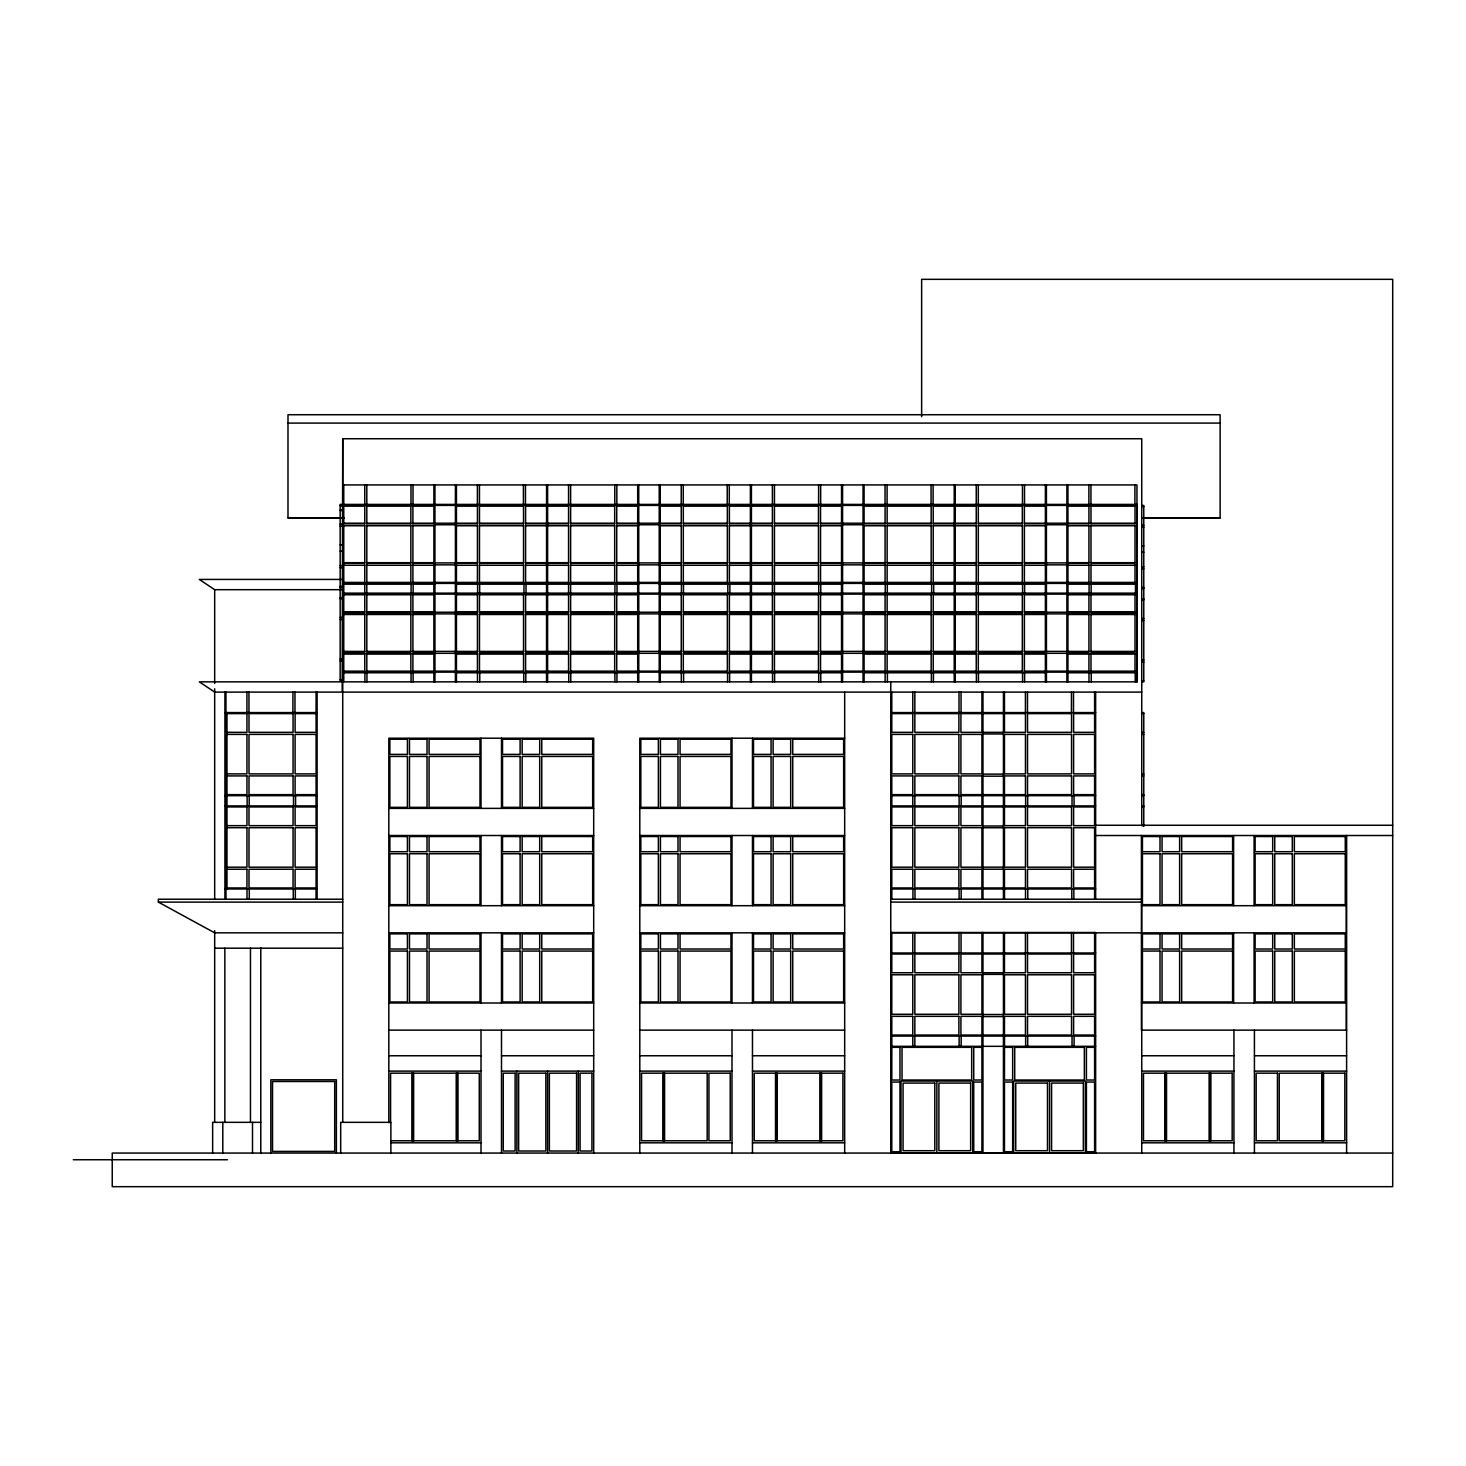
<?xml version="1.0" encoding="UTF-8"?>
<svg xmlns="http://www.w3.org/2000/svg" width="1466" height="1466" viewBox="0 0 1466 1466"><rect width="100%" height="100%" fill="white"/><g stroke="black" fill="none" stroke-linecap="round" stroke-linejoin="round"><path stroke-width="1.5" d="M1143.773 825.651L1141.739 825.651L1141.739 438.737L342.732 438.737L342.219 691.017M287.996 423.088L1220.115 423.088M342.732 484.934L1136.956 484.934L1136.92 681.855M342.219 504.377L340.167 504.377L340.167 680.774L342.219 680.774M342.732 504.414L1136.956 504.414L1137.066 672.766L1066.9 672.766M342.732 505.055L434.926 505.055M455.413 505.055L638.736 505.055M659.224 505.055L842.565 505.055M863.053 505.055L1046.412 505.055M1066.9 505.055L1137.066 505.055M340.167 505.404L342.219 505.404M434.926 505.385L455.413 505.385M546.58 505.385L525.579 505.385L525.579 523.82L546.58 523.82M547.569 505.385L568.57 505.385L568.57 523.82L547.569 523.82M638.736 505.385L659.224 505.385M750.39 505.385L729.39 505.385L729.39 523.82L750.39 523.82M751.398 505.385L772.399 505.385L772.399 523.82L751.398 523.82M842.565 505.385L863.053 505.385M954.219 505.385L933.219 505.385L933.219 523.82L954.219 523.82M955.246 505.385L976.246 505.385L976.246 523.82L955.246 523.82M1046.412 505.385L1066.9 505.385M1141.739 505.477L1143.773 505.477L1143.773 681.855L1141.739 681.855M340.167 505.642L342.219 505.862M343.759 506.027L364.759 506.027M366.812 506.027L410.846 506.027M412.899 506.027L433.899 506.027M456.439 506.027L477.44 506.027M479.474 506.027L523.527 506.027M525.579 506.027L546.58 506.027M547.569 506.027L568.57 506.027M570.622 506.027L614.675 506.027M616.728 506.027L637.71 506.027M660.25 506.027L681.25 506.027M683.303 506.027L727.356 506.027M729.39 506.027L750.39 506.027M751.398 506.027L772.399 506.027M774.451 506.027L818.486 506.027M820.539 506.027L841.539 506.027M864.079 506.027L885.079 506.027M887.132 506.027L931.167 506.027M933.219 506.027L954.219 506.027M955.246 506.027L976.246 506.027M978.298 506.027L1022.333 506.027M1024.386 506.027L1045.386 506.027M1067.926 506.027L1088.926 506.027M1090.979 506.027L1135.014 506.027M1141.739 506.485L1143.773 506.485M340.167 510.113L342.219 510.113M340.167 510.516L342.219 510.516M287.996 517.736L344.07 517.736M1141.739 517.736L1220.115 517.736M344.07 518.066L287.996 518.066L287.996 414.731L1220.115 414.731L1220.115 518.066L1141.739 518.066M343.759 523.197L364.759 523.197M366.812 523.197L410.846 523.197M412.899 523.197L433.899 523.197M434.926 523.197L455.413 523.197M456.439 523.197L477.44 523.197M479.474 523.197L523.527 523.197M525.579 523.197L546.58 523.197M547.569 523.197L568.57 523.197M570.622 523.197L614.675 523.197M616.728 523.197L637.71 523.197M638.736 523.197L659.224 523.197M660.25 523.197L681.25 523.197M683.303 523.197L727.356 523.197M729.39 523.197L750.39 523.197M751.398 523.197L772.399 523.197M774.451 523.197L818.486 523.197M820.539 523.197L841.539 523.197M842.565 523.197L863.053 523.197M864.079 523.197L885.079 523.197M887.132 523.197L931.167 523.197M933.219 523.197L954.219 523.197M955.246 523.197L976.246 523.197M978.298 523.197L1022.333 523.197M1024.386 523.197L1045.386 523.197M1046.412 523.197L1066.9 523.197M1067.926 523.197L1088.926 523.197M1090.979 523.197L1135.014 523.197M340.167 524.132L342.219 524.132M434.926 524.755L455.413 524.755M638.736 524.755L659.224 524.755M842.565 524.755L863.053 524.755M1046.412 524.755L1066.9 524.755M1141.739 525.213L1143.773 525.213M343.759 525.763L364.759 525.763M366.812 525.763L410.846 525.763M412.899 525.763L433.899 525.763M456.439 525.763L477.44 525.763M479.474 525.763L523.527 525.763M525.579 525.763L546.58 525.763M547.569 525.763L568.57 525.763M570.622 525.763L614.675 525.763M616.728 525.763L637.71 525.763M660.25 525.763L681.25 525.763M683.303 525.763L727.356 525.763M729.39 525.763L750.39 525.763M751.398 525.763L772.399 525.763M774.451 525.763L818.486 525.763M820.539 525.763L841.539 525.763M864.079 525.763L885.079 525.763M887.132 525.763L931.167 525.763M933.219 525.763L954.219 525.763M955.246 525.763L976.246 525.763M978.298 525.763L1022.333 525.763M1024.386 525.763L1045.386 525.763M1067.926 525.763L1088.926 525.763M1090.979 525.763L1135.014 525.763M340.167 526.166L342.219 526.166M1141.739 527.265L1143.773 527.265M340.167 544.857L342.219 544.857M1141.739 545.938L1143.773 545.938M340.167 551.143L342.219 551.143M1141.739 552.224L1143.773 552.224M343.759 562.687L364.759 562.687M366.812 562.687L410.846 562.687M412.899 562.687L433.899 562.687M456.439 562.687L477.44 562.687M479.474 562.687L523.527 562.687M525.579 562.687L546.58 562.687M547.569 562.687L568.57 562.687M570.622 562.687L614.675 562.687M616.728 562.687L637.71 562.687M660.25 562.687L681.25 562.687M683.303 562.687L727.356 562.687M729.39 562.687L750.39 562.687M751.398 562.687L772.399 562.687M774.451 562.687L818.486 562.687M820.539 562.687L841.539 562.687M864.079 562.687L885.079 562.687M887.132 562.687L931.167 562.687M933.219 562.687L954.219 562.687M955.246 562.687L976.246 562.687M978.298 562.687L1022.333 562.687M1024.386 562.687L1045.386 562.687M1067.926 562.687L1088.926 562.687M1090.979 562.687L1135.014 562.687M434.926 562.907L455.413 562.907M638.736 562.907L659.224 562.907M842.565 562.907L863.053 562.907M1046.412 562.907L1066.9 562.907M546.58 563.31L525.579 563.31L525.579 525.14M547.569 563.31L568.57 563.31L568.57 525.14M750.39 563.31L729.39 563.31L729.39 525.14M751.398 563.31L772.399 563.31L772.399 525.14M954.219 563.31L933.219 563.31L933.219 525.14M955.246 563.31L976.246 563.31L976.246 525.14M434.926 564.85L455.413 564.85M638.736 564.85L659.224 564.85M842.565 564.85L863.053 564.85M1046.412 564.85L1066.9 564.85M343.759 565.271L364.759 565.271M366.812 565.271L410.846 565.271M412.899 565.271L433.899 565.271M456.439 565.271L477.44 565.271M479.474 565.271L523.527 565.271M525.579 565.271L546.58 565.271M547.569 565.271L568.57 565.271M570.622 565.271L614.675 565.271M616.728 565.271L637.71 565.271M660.25 565.271L681.25 565.271M683.303 565.271L727.356 565.271M729.39 565.271L750.39 565.271M751.398 565.271L772.399 565.271M774.451 565.271L818.486 565.271M820.539 565.271L841.539 565.271M864.079 565.271L885.079 565.271M887.132 565.271L931.167 565.271M933.219 565.271L954.219 565.271M955.246 565.271L976.246 565.271M978.298 565.271L1022.333 565.271M1024.386 565.271L1045.386 565.271M1067.926 565.271L1088.926 565.271M1090.979 565.271L1135.014 565.271M340.167 565.656L342.219 565.656M1141.739 566.756L1143.773 566.756M340.167 567.709L342.219 567.709M1141.739 568.808L1143.773 568.808M342.732 579.437L199.321 579.437L214.677 589.68L342.732 589.68M343.759 582.423L364.759 582.423M366.812 582.423L410.846 582.423M412.899 582.423L433.899 582.423M434.926 582.423L455.413 582.423M456.439 582.423L477.44 582.423M479.474 582.423L523.527 582.423M525.579 582.423L546.58 582.423M547.569 582.423L568.57 582.423M570.622 582.423L614.675 582.423M616.728 582.423L637.71 582.423M638.736 582.423L659.224 582.423M660.25 582.423L681.25 582.423M683.303 582.423L727.356 582.423M729.39 582.423L750.39 582.423M751.398 582.423L772.399 582.423M774.451 582.423L818.486 582.423M820.539 582.423L841.539 582.423M842.565 582.423L863.053 582.423M864.079 582.423L885.079 582.423M887.132 582.423L931.167 582.423M933.219 582.423L954.219 582.423M955.246 582.423L976.246 582.423M978.298 582.423L1022.333 582.423M1024.386 582.423L1045.386 582.423M1046.412 582.423L1066.9 582.423M1067.926 582.423L1088.926 582.423M1090.979 582.423L1135.014 582.423M546.58 583.065L525.579 583.065L525.579 564.63M547.569 583.065L568.57 583.065L568.57 564.63M750.39 583.065L729.39 583.065L729.39 564.63M751.398 583.065L772.399 583.065L772.399 564.63M954.219 583.065L933.219 583.065L933.219 564.63M955.246 583.065L976.246 583.065L976.246 564.63M342.732 583.395L1137.066 583.395M342.732 584.036L434.926 584.036M455.413 584.036L638.736 584.036M659.224 584.036L842.565 584.036M863.053 584.036L1046.412 584.036M1066.9 584.036L1137.066 584.036M340.167 586.437L342.219 586.437M340.167 587.463L342.219 587.463M1141.739 587.518L1143.773 587.518M1141.739 588.544L1143.773 588.544M342.732 593.144L1137.066 593.144M342.732 593.767L434.926 593.767M455.413 593.767L638.736 593.767M659.224 593.767L842.565 593.767M863.053 593.767L1046.412 593.767M1066.9 593.767L1137.066 593.767M434.926 594.115L455.413 594.115M546.58 594.115L525.579 594.115L525.579 612.55L546.58 612.55M547.569 594.115L568.57 594.115L568.57 612.55L547.569 612.55M638.736 594.115L659.224 594.115M750.39 594.115L729.39 594.115L729.39 612.55L750.39 612.55M751.398 594.115L772.399 594.115L772.399 612.55L751.398 612.55M842.565 594.115L863.053 594.115M954.219 594.115L933.219 594.115L933.219 612.55L954.219 612.55M955.246 594.115L976.246 594.115L976.246 612.55L955.246 612.55M1046.412 594.115L1066.9 594.115M343.759 594.756L364.759 594.756M366.812 594.756L410.846 594.756M412.899 594.756L433.899 594.756M456.439 594.756L477.44 594.756M479.474 594.756L523.527 594.756M525.579 594.756L546.58 594.756M547.569 594.756L568.57 594.756M570.622 594.756L614.675 594.756M616.728 594.756L637.71 594.756M660.25 594.756L681.25 594.756M683.303 594.756L727.356 594.756M729.39 594.756L750.39 594.756M751.398 594.756L772.399 594.756M774.451 594.756L818.486 594.756M820.539 594.756L841.539 594.756M864.079 594.756L885.079 594.756M887.132 594.756L931.167 594.756M933.219 594.756L954.219 594.756M955.246 594.756L976.246 594.756M978.298 594.756L1022.333 594.756M1024.386 594.756L1045.386 594.756M1067.926 594.756L1088.926 594.756M1090.979 594.756L1135.014 594.756M340.167 597.707L342.219 597.707M340.167 598.714L342.219 598.714M1141.739 598.788L1143.773 598.788M1141.739 599.814L1143.773 599.814M343.759 611.908L364.759 611.908M366.812 611.908L410.846 611.908M412.899 611.908L433.899 611.908M456.439 611.908L477.44 611.908M479.474 611.908L523.527 611.908M525.579 611.908L546.58 611.908M547.569 611.908L568.57 611.908M570.622 611.908L614.675 611.908M616.728 611.908L637.71 611.908M660.25 611.908L681.25 611.908M683.303 611.908L727.356 611.908M729.39 611.908L750.39 611.908M751.398 611.908L772.399 611.908M774.451 611.908L818.486 611.908M820.539 611.908L841.539 611.908M864.079 611.908L885.079 611.908M887.132 611.908L931.167 611.908M933.219 611.908L954.219 611.908M955.246 611.908L976.246 611.908M978.298 611.908L1022.333 611.908M1024.386 611.908L1045.386 611.908M1067.926 611.908L1088.926 611.908M1090.979 611.908L1135.014 611.908M434.926 612.238L455.413 612.238M638.736 612.238L659.224 612.238M842.565 612.238L863.053 612.238M1046.412 612.238L1066.9 612.238M434.926 613.888L455.413 613.888M546.58 613.869L525.579 613.869L525.579 652.04L546.58 652.04M547.569 613.869L568.57 613.869L568.57 652.04L547.569 652.04M638.736 613.888L659.224 613.888M750.39 613.869L729.39 613.869L729.39 652.04L750.39 652.04M751.398 613.869L772.399 613.869L772.399 652.04L751.398 652.04M842.565 613.888L863.053 613.888M954.219 613.869L933.219 613.869L933.219 652.04L954.219 652.04M955.246 613.869L976.246 613.869L976.246 652.04L955.246 652.04M1046.412 613.888L1066.9 613.888M343.759 614.492L364.759 614.492M366.812 614.492L410.846 614.492M412.899 614.492L433.899 614.492M456.439 614.492L477.44 614.492M479.474 614.492L523.527 614.492M525.579 614.492L546.58 614.492M547.569 614.492L568.57 614.492M570.622 614.492L614.675 614.492M616.728 614.492L637.71 614.492M660.25 614.492L681.25 614.492M683.303 614.492L727.356 614.492M729.39 614.492L750.39 614.492M751.398 614.492L772.399 614.492M774.451 614.492L818.486 614.492M820.539 614.492L841.539 614.492M864.079 614.492L885.079 614.492M887.132 614.492L931.167 614.492M933.219 614.492L954.219 614.492M955.246 614.492L976.246 614.492M978.298 614.492L1022.333 614.492M1024.386 614.492L1045.386 614.492M1067.926 614.492L1088.926 614.492M1090.979 614.492L1135.014 614.492M340.167 617.443L342.219 617.443M1141.739 618.524L1143.773 618.524M340.167 619.495L342.219 619.495M1141.739 620.576L1143.773 620.576M343.759 651.399L364.759 651.399M366.812 651.399L410.846 651.399M412.899 651.399L433.899 651.399M434.926 651.38L455.413 651.38M456.439 651.399L477.44 651.399M479.474 651.399L523.527 651.399M525.579 651.399L546.58 651.399M547.569 651.399L568.57 651.399M570.622 651.399L614.675 651.399M616.728 651.399L637.71 651.399M638.736 651.38L659.224 651.38M660.25 651.399L681.25 651.399M683.303 651.399L727.356 651.399M729.39 651.399L750.39 651.399M751.398 651.399L772.399 651.399M774.451 651.399L818.486 651.399M820.539 651.399L841.539 651.399M842.565 651.38L863.053 651.38M864.079 651.399L885.079 651.399M887.132 651.399L931.167 651.399M933.219 651.399L954.219 651.399M955.246 651.399L976.246 651.399M978.298 651.399L1022.333 651.399M1024.386 651.399L1045.386 651.399M1046.412 651.38L1066.9 651.38M1067.926 651.399L1088.926 651.399M1090.979 651.399L1135.014 651.399M434.926 653.323L455.413 653.323M546.58 653.36L525.579 653.36L525.579 671.795L546.58 671.795M547.569 653.36L568.57 653.36L568.57 671.795L547.569 671.795M638.736 653.323L659.224 653.323M750.39 653.36L729.39 653.36L729.39 671.795L750.39 671.795M751.398 653.36L772.399 653.36L772.399 671.795L751.398 671.795M842.565 653.323L863.053 653.323M954.219 653.36L933.219 653.36L933.219 671.795L954.219 671.795M955.246 653.36L976.246 653.36L976.246 671.795L955.246 671.795M1046.412 653.323L1066.9 653.323M343.759 653.983L364.759 653.983M366.812 653.983L410.846 653.983M412.899 653.983L433.899 653.983M456.439 653.983L477.44 653.983M479.474 653.983L523.527 653.983M525.579 653.983L546.58 653.983M547.569 653.983L568.57 653.983M570.622 653.983L614.675 653.983M616.728 653.983L637.71 653.983M660.25 653.983L681.25 653.983M683.303 653.983L727.356 653.983M729.39 653.983L750.39 653.983M751.398 653.983L772.399 653.983M774.451 653.983L818.486 653.983M820.539 653.983L841.539 653.983M864.079 653.983L885.079 653.983M887.132 653.983L931.167 653.983M933.219 653.983L954.219 653.983M955.246 653.983L976.246 653.983M978.298 653.983L1022.333 653.983M1024.386 653.983L1045.386 653.983M1067.926 653.983L1088.926 653.983M1090.979 653.983L1135.014 653.983M340.167 658.985L342.219 658.985M1141.739 660.067L1143.773 660.067M340.167 661.038L342.219 661.038M1141.739 662.119L1143.773 662.119M343.759 671.153L364.759 671.153M366.812 671.153L410.846 671.153M412.899 671.153L433.899 671.153M434.926 671.153L455.413 671.153M456.439 671.153L477.44 671.153M479.474 671.153L523.527 671.153M525.579 671.153L546.58 671.153M547.569 671.153L568.57 671.153M570.622 671.153L614.675 671.153M616.728 671.153L637.71 671.153M638.736 671.153L659.224 671.153M660.25 671.153L681.25 671.153M683.303 671.153L727.356 671.153M729.39 671.153L750.39 671.153M751.398 671.153L772.399 671.153M774.451 671.153L818.486 671.153M820.539 671.153L841.539 671.153M842.565 671.153L863.053 671.153M864.079 671.153L885.079 671.153M887.132 671.153L931.167 671.153M933.219 671.153L954.219 671.153M955.246 671.153L976.246 671.153M978.298 671.153L1022.333 671.153M1024.386 671.153L1045.386 671.153M1046.412 671.153L1066.9 671.153M1067.926 671.153L1088.926 671.153M1090.979 671.153L1135.014 671.153M342.732 672.124L411.066 672.124L411.066 681.855M342.732 672.766L434.926 672.766M455.413 672.766L638.736 672.766M659.224 672.766L842.565 672.766M863.053 672.766L1046.412 672.766M340.167 679.748L342.219 679.748M1141.739 680.847L1143.773 680.847M1141.739 692.099L214.677 692.099L199.321 681.855L1137.286 681.855L1137.286 672.124M224.921 712.586L317.114 712.586M890.76 712.586L1095.633 712.586M1141.739 712.586L1143.773 712.586L1143.773 826.403M982.953 713.612L1003.44 713.612M1141.739 713.612L1143.773 713.612M982.953 732.34L1003.44 732.34M1141.739 732.34L1143.773 732.34M982.953 733.971L1003.44 733.971M1141.739 734.393L1143.773 734.393M844.673 738.204L639.799 738.204L639.799 1153.064M1141.739 773.883L1143.773 773.883M982.953 774.121L1003.44 774.121M982.953 776.174L1003.44 776.174M1141.739 775.917L1143.773 775.917M982.953 794.645L1003.44 794.645M1141.739 794.645L1143.773 794.645M224.921 795.672L317.114 795.672M890.76 795.672L1095.633 795.672M1141.739 795.672L1143.773 795.672M224.921 805.915L317.114 805.915M890.76 805.915L1095.633 805.915M1141.739 805.915L1143.773 805.915M982.953 806.941L1003.44 806.941M1141.739 806.941L1143.773 806.941M388.82 808.371L593.693 808.371M639.799 808.371L844.673 808.371M1095.633 825.266L1392.7 825.266M982.953 825.999L1003.44 825.999M982.953 827.74L1003.44 827.74M388.82 835.51L593.693 835.51M639.799 835.51L844.673 835.51M1095.633 835.51L1392.7 835.51M982.953 867.157L1003.44 867.157M982.953 869.21L1003.44 869.21M982.953 887.956L1003.44 887.956M224.921 888.982L317.114 888.982M890.76 888.982L1095.633 888.982M342.732 899.226L158.346 899.226L158.346 902.103L214.677 932.834L342.732 932.834M890.76 899.226L1141.739 899.226M158.346 902.103L342.732 902.103M890.76 902.103L1141.739 902.103M388.82 905.695L593.693 905.695M639.799 905.695L844.673 905.695M1141.428 905.695L1346.283 905.695M890.76 932.504L1095.633 932.504L1095.633 1153.064M388.82 932.834L593.693 932.834M639.799 932.834L844.673 932.834M890.76 932.834L1346.283 932.834M214.677 948.19L342.732 948.19M890.76 952.992L1095.633 952.992M982.953 954.018L1003.44 954.018M982.953 972.746L1003.44 972.746M982.953 974.377L1003.44 974.377M388.82 1003.001L593.693 1003.001M639.799 1003.001L844.673 1003.001M1141.428 1003.001L1346.283 1003.001M982.953 1014.509L1003.44 1014.509M982.953 1016.561L1003.44 1016.561M388.82 1030.14L593.693 1030.14M639.799 1030.14L844.673 1030.14M1346.613 1030.14L1141.428 1030.14L1141.428 835.51M982.953 1035.051L1003.44 1035.051M890.76 1036.077L1095.633 1036.077M890.76 1046.321L1095.633 1046.321M388.82 1055.758L481.013 1055.758M501.5 1055.758L593.693 1055.758M639.799 1055.758L731.992 1055.758M752.479 1055.758L844.673 1055.758M1141.739 1055.758L1233.932 1055.758M1254.42 1055.758L1346.613 1055.758M388.82 1071.115L481.013 1071.115M501.5 1071.115L593.693 1071.115M639.799 1071.115L731.992 1071.115M752.479 1071.115L844.673 1071.115M1141.739 1071.115L1233.932 1071.115M1254.42 1071.115L1346.613 1071.115M260.783 1122.333L212.643 1122.333L212.643 1153.064M390.579 1140.786L479.272 1140.786L479.272 1073.167L390.579 1073.167L390.579 1122.754M391.074 1142.82L481.013 1142.82M639.799 1142.82L731.992 1142.82M752.479 1142.82L844.673 1142.82M1141.739 1142.82L1233.932 1142.82M1254.42 1142.82L1346.613 1142.82M890.76 1152.752L1095.633 1152.752M1392.7 1153.064L112.241 1153.064L112.241 1186.672L1392.7 1186.672L1392.7 279.328L921.638 279.328L921.638 416.656M73.3 1159.734L227.45 1159.734M1136.956 504.414L1137.066 505.385M1346.613 835.51L1346.613 1153.064M1346.283 835.51L1346.283 1030.14M1323.56 1073.167L1323.56 1140.786M1322.68 1073.167L1322.68 1140.786M1321.801 1073.167L1321.801 1140.786M1254.42 1030.14L1254.42 1153.064M1254.09 835.51L1254.09 905.695M1254.09 932.834L1254.09 1003.001M1233.932 1030.14L1233.932 1153.064M1233.602 835.51L1233.602 905.695M1233.602 932.834L1233.602 1003.001M1210.879 1073.167L1210.879 1140.786M1210 1073.167L1210 1140.786M1209.12 1073.167L1209.12 1140.786M1166.533 1073.167L1166.533 1140.786M1165.653 1073.167L1165.653 1140.786M1164.774 1073.167L1164.774 1140.786M1141.739 835.51L1141.739 1153.064M1135.472 583.395L1135.472 593.144M1135.234 681.855L1135.234 672.124L1024.606 672.124L1024.606 681.855M1134.904 484.934L1134.904 504.414M1135.014 525.14L1135.014 563.31L1090.979 563.31L1090.979 525.14M1135.014 564.63L1135.014 583.065L1090.979 583.065L1090.979 564.63M1095.633 692.099L1095.633 899.226M1094.607 692.099L1094.607 712.586M1094.589 795.672L1094.589 805.915M1094.589 888.982L1094.589 899.226M1094.607 932.504L1094.607 952.992M1094.589 1036.077L1094.589 1046.321M1091.144 583.395L1091.144 593.144M1091.235 672.124L1091.235 681.855M1090.942 484.934L1090.942 504.414M1089.091 583.395L1089.091 593.144M1088.89 484.934L1088.89 504.414M1088.926 525.14L1088.926 563.31L1067.926 563.31L1067.926 525.14M1088.926 564.63L1088.926 583.065L1067.926 583.065L1067.926 564.63M1088.981 672.124L1088.981 681.855M1085.39 1152.752L1085.39 1081.047L1013.684 1081.047L1013.684 1152.752M1074.065 795.672L1074.065 805.915M1074.065 1036.077L1074.065 1046.321M1073.845 888.982L1073.845 899.226M1073.497 692.099L1073.497 712.586M1073.497 932.504L1073.497 952.992M1072.031 795.672L1072.031 805.915M1072.031 1036.077L1072.031 1046.321M1071.793 888.982L1071.793 899.226M1071.444 692.099L1071.444 712.586M1071.444 932.504L1071.444 952.992M1067.944 583.395L1067.944 593.144M1067.944 672.124L1067.944 681.855M1067.926 484.934L1067.926 504.414M1066.9 484.934L1066.9 681.855M1049.546 1081.047L1049.546 1152.752M1046.412 484.934L1046.431 681.855M1045.386 484.934L1045.386 504.414M1045.386 525.14L1045.386 563.31L1024.386 563.31L1024.386 525.14M1045.386 564.63L1045.386 583.065L1024.386 583.065L1024.386 564.63M1045.368 583.395L1045.368 593.144M1045.368 672.124L1045.368 681.855M1027.684 795.672L1027.684 805.915M1027.776 888.982L1027.776 899.226M1027.684 1036.077L1027.684 1046.321M1027.483 692.099L1027.483 712.586M1027.483 932.504L1027.483 952.992M1025.65 795.672L1025.65 805.915M1025.522 888.982L1025.522 899.226M1025.65 1036.077L1025.65 1046.321M1025.43 692.099L1025.43 712.586M1025.43 932.504L1025.43 952.992M1024.624 583.395L1024.624 593.144M1024.514 484.934L1024.514 504.414M1022.462 484.934L1022.462 504.414M1022.572 583.395L1022.572 593.144M1022.553 681.855L1022.553 672.124L933.439 672.124L933.439 681.855M1022.333 525.14L1022.333 563.31L978.298 563.31L978.298 525.14M1022.333 564.63L1022.333 583.065L978.298 583.065L978.298 564.63M1004.467 692.099L1004.467 712.586M1004.503 795.672L1004.503 805.915M1004.503 888.982L1004.503 899.226M1004.467 932.504L1004.467 952.992M1004.503 1036.077L1004.503 1046.321M1003.44 692.099L1003.44 899.226M1003.44 932.504L1003.44 1152.752M982.953 692.099L982.971 899.226M982.953 932.504L982.953 1152.752M981.927 692.099L981.927 712.586M981.908 795.672L981.908 805.915M981.927 888.982L981.927 899.226M981.927 932.504L981.927 952.992M981.908 1036.077L981.908 1046.321M978.445 672.124L978.445 681.855M978.298 484.934L978.298 504.414M978.298 583.395L978.298 593.144M976.393 672.124L976.393 681.855M976.246 484.934L976.246 504.414M976.246 583.395L976.246 593.144M972.709 1152.752L972.709 1081.047L901.004 1081.047L901.004 1152.752M961.055 692.099L961.055 712.586M961.165 795.672L961.165 805.915M961.165 888.982L961.165 899.226M961.055 932.504L961.055 952.992M961.165 1036.077L961.165 1046.321M959.002 692.099L959.002 712.586M959.13 795.672L959.13 805.915M959.112 888.982L959.112 899.226M959.002 932.504L959.002 952.992M959.13 1036.077L959.13 1046.321M955.246 484.934L955.264 681.855M954.219 484.934L954.219 681.855M936.866 1081.047L936.866 1152.752M933.677 583.395L933.677 593.144M933.109 484.934L933.109 504.414M931.625 583.395L931.625 593.144M931.167 525.14L931.167 563.31L887.132 563.31L887.132 525.14M931.167 564.63L931.167 583.065L887.132 583.065L887.132 564.63M931.386 681.855L931.386 672.124L820.758 672.124L820.758 681.855M931.057 484.934L931.057 504.414M914.986 888.982L914.986 899.226M914.839 692.099L914.839 712.586M914.839 795.672L914.839 805.915M914.839 932.504L914.839 952.992M914.839 1036.077L914.839 1046.321M912.787 692.099L912.787 712.586M912.787 795.672L912.787 805.915M912.933 888.982L912.933 899.226M912.787 932.504L912.787 952.992M912.787 1036.077L912.787 1046.321M891.786 692.099L891.786 712.586M891.823 795.672L891.823 805.915M891.823 888.982L891.823 899.226M891.786 932.504L891.786 952.992M891.823 1036.077L891.823 1046.321M890.76 681.855L890.76 1153.064M887.297 583.395L887.297 593.144M887.388 672.124L887.388 681.855M887.095 484.934L887.095 504.414M885.043 484.934L885.043 504.414M885.079 525.14L885.079 563.31L864.079 563.31L864.079 525.14M885.079 564.63L885.079 583.065L864.079 583.065L864.079 564.63M885.244 583.395L885.244 593.144M885.134 672.124L885.134 681.855M864.079 484.934L864.079 504.414M864.097 583.395L864.097 593.144M864.097 672.124L864.097 681.855M863.053 484.934L863.053 681.855M844.673 692.099L844.673 1153.064M842.565 484.934L842.584 681.855M841.539 484.934L841.539 504.414M841.539 525.14L841.539 563.31L820.539 563.31L820.539 525.14M841.539 564.63L841.539 583.065L820.539 583.065L820.539 564.63M841.502 583.395L841.502 593.144M841.521 672.124L841.521 681.855M821.62 1073.167L821.62 1140.786M820.667 484.934L820.667 504.414M820.777 583.395L820.777 593.144M820.74 1073.167L820.74 1140.786M819.861 1073.167L819.861 1140.786M818.724 583.395L818.724 593.144M818.706 681.855L818.706 672.124L729.628 672.124L729.628 681.855M818.614 484.934L818.614 504.414M818.486 525.14L818.486 563.31L774.451 563.31L774.451 525.14M818.486 564.63L818.486 583.065L774.451 583.065L774.451 564.63M777.273 1073.167L777.273 1140.786M776.394 1073.167L776.394 1140.786M775.514 1073.167L775.514 1140.786M774.451 484.934L774.451 504.414M774.451 583.395L774.451 593.144M774.598 672.124L774.598 681.855M772.399 484.934L772.399 504.414M772.399 583.395L772.399 593.144M772.545 672.124L772.545 681.855M752.479 738.204L752.479 808.371M752.479 835.51L752.479 905.695M752.479 932.834L752.479 1003.001M752.479 1030.14L752.479 1153.064M751.417 484.934L751.417 681.855M750.39 484.934L750.372 681.855M731.992 738.204L731.992 808.371M731.992 835.51L731.992 905.695M731.992 932.834L731.992 1003.001M731.992 1030.14L731.992 1153.064M729.866 583.395L729.866 593.144M729.28 484.934L729.28 504.414M727.814 583.395L727.814 593.144M727.576 681.855L727.576 672.124L616.948 672.124L616.948 681.855M727.228 484.934L727.228 504.414M727.356 525.14L727.356 563.31L683.303 563.31L683.303 525.14M727.356 564.63L727.356 583.065L683.303 583.065L683.303 564.63M683.486 583.395L683.486 593.144M683.577 672.124L683.577 681.855M683.266 484.934L683.266 504.414M681.433 583.395L681.433 593.144M681.305 672.124L681.305 681.855M681.232 484.934L681.232 504.414M681.25 525.14L681.25 563.31L660.25 563.31L660.25 525.14M681.25 564.63L681.25 583.065L660.25 583.065L660.25 564.63M664.593 1073.167L664.593 1140.786M663.713 1073.167L663.713 1140.786M662.852 1073.167L662.852 1140.786M660.25 484.934L660.25 504.414M660.286 583.395L660.286 593.144M660.286 672.124L660.286 681.855M659.224 484.934L659.224 681.855M638.736 484.934L638.755 681.855M637.71 484.934L637.71 504.414M637.71 525.14L637.71 563.31L616.728 563.31L616.728 525.14M637.71 564.63L637.71 583.065L616.728 583.065L616.728 564.63M637.692 583.395L637.692 593.144M637.71 672.124L637.71 681.855M616.838 484.934L616.838 504.414M616.966 583.395L616.966 593.144M614.785 484.934L614.785 504.414M614.914 583.395L614.914 593.144M614.895 681.855L614.895 672.124L525.799 672.124L525.799 681.855M614.675 525.14L614.675 563.31L570.622 563.31L570.622 525.14M614.675 564.63L614.675 583.065L570.622 583.065L570.622 564.63M593.693 1153.064L593.693 738.204L388.82 738.204L388.82 1122.663M578.337 1071.115L578.337 1153.064M570.769 672.124L570.769 681.855M570.622 484.934L570.622 504.414M570.622 583.395L570.622 593.144M568.735 672.124L568.735 681.855M568.57 484.934L568.57 504.414M568.57 583.395L568.57 593.144M547.606 484.934L547.606 681.855M547.606 1071.115L547.606 1153.064M546.58 484.934L546.543 681.855M526.037 583.395L526.037 593.144M525.469 484.934L525.469 504.414M523.985 583.395L523.985 593.144M523.747 681.855L523.747 672.124L413.119 672.124L413.119 681.855M523.417 484.934L523.417 504.414M523.527 525.14L523.527 563.31L479.474 563.31L479.474 525.14M523.527 564.63L523.527 583.065L479.474 583.065L479.474 564.63M516.875 1071.115L516.875 1153.064M501.5 738.204L501.5 808.371M501.5 835.51L501.5 905.695M501.5 932.834L501.5 1003.001M501.5 1030.14L501.5 1153.064M481.013 738.204L481.013 808.371M481.013 835.51L481.013 905.695M481.013 932.834L481.013 1003.001M481.013 1030.14L481.013 1153.064M479.749 672.124L479.749 681.855M479.455 484.934L479.455 504.414M479.657 583.395L479.657 593.144M477.604 583.395L477.604 593.144M477.403 484.934L477.403 504.414M477.44 525.14L477.44 563.31L456.439 563.31L456.439 525.14M477.44 564.63L477.44 583.065L456.439 583.065L456.439 564.63M477.495 672.124L477.495 681.855M457.978 1073.167L457.978 1140.786M457.099 1073.167L457.099 1140.786M456.439 484.934L456.439 504.414M456.457 583.395L456.457 593.144M456.457 672.124L456.457 681.855M456.219 1073.167L456.219 1140.786M455.413 484.934L455.413 681.855M434.926 484.934L434.944 681.855M433.899 484.934L433.899 504.414M433.899 525.14L433.899 563.31L412.899 563.31L412.899 525.14M433.899 564.63L433.899 583.065L412.899 583.065L412.899 564.63M433.881 672.124L433.881 681.855M433.863 583.395L433.863 593.144M413.632 1073.167L413.632 1140.786M413.137 583.395L413.137 593.144M413.009 484.934L413.009 504.414M412.752 1073.167L412.752 1140.786M411.873 1073.167L411.873 1140.786M411.085 583.395L411.085 593.144M410.975 484.934L410.975 504.414M410.846 525.14L410.846 563.31L366.812 563.31L366.812 525.14M410.846 564.63L410.846 583.065L366.812 583.065L366.812 564.63M390.872 1153.064L390.872 1122.333L340.68 1122.333L340.68 1153.064M366.812 484.934L366.812 504.414M366.812 583.395L366.812 593.144M366.958 672.124L366.958 681.855M364.906 672.124L364.906 681.855M364.759 484.934L364.759 504.414M364.759 525.14L364.759 563.31L343.759 563.31L343.759 525.14M364.759 564.63L364.759 583.065L343.759 583.065L343.759 564.63M364.759 583.395L364.759 593.144M343.759 484.934L343.759 504.414M343.777 584.036L343.777 593.767M343.777 672.124L343.777 681.855M342.732 438.737L342.732 1122.333M336.374 1153.064L336.374 1079.801L270.844 1079.801L270.844 1153.064M317.114 692.099L317.114 899.226M316.088 692.099L316.088 712.586M316.07 795.672L316.07 805.915M316.07 888.982L316.07 899.226M295.564 795.672L295.564 805.915M295.326 888.982L295.326 899.226M294.978 692.099L294.978 712.586M293.512 795.672L293.512 805.915M293.273 888.982L293.273 899.226M292.925 692.099L292.925 712.586M260.783 947.696L260.783 1153.064M252.5 1122.333L252.5 1153.064M250.466 948.19L250.466 1122.333M249.183 795.672L249.183 805.915M249.275 888.982L249.275 899.226M248.963 692.099L248.963 712.586M247.131 795.672L247.131 805.915M247.003 888.982L247.003 899.226M246.929 692.099L246.929 712.586M226.973 712.586L226.973 888.982M225.947 692.099L225.947 712.586M225.984 795.672L225.984 805.915M225.984 888.982L225.984 899.226M224.921 692.099L224.921 899.226M224.848 948.19L224.848 1122.333M222.795 1122.333L222.795 1153.064M214.677 589.68L214.677 683.394M214.677 688.8L214.677 899.226M214.677 930.672L214.677 1122.333M364.759 505.385L343.759 505.385L343.759 523.82L364.759 523.82L364.759 505.385M410.846 505.385L366.812 505.385L366.812 523.82L410.846 523.82L410.846 505.385M433.899 505.385L412.899 505.385L412.899 523.82L433.899 523.82L433.899 505.385M477.44 505.385L456.439 505.385L456.439 523.82L477.44 523.82L477.44 505.385M523.527 505.385L479.474 505.385L479.474 523.82L523.527 523.82L523.527 505.385M614.675 505.385L570.622 505.385L570.622 523.82L614.675 523.82L614.675 505.385M637.71 505.385L616.728 505.385L616.728 523.82L637.71 523.82L637.71 505.385M681.25 505.385L660.25 505.385L660.25 523.82L681.25 523.82L681.25 505.385M727.356 505.385L683.303 505.385L683.303 523.82L727.356 523.82L727.356 505.385M818.486 505.385L774.451 505.385L774.451 523.82L818.486 523.82L818.486 505.385M841.539 505.385L820.539 505.385L820.539 523.82L841.539 523.82L841.539 505.385M885.079 505.385L864.079 505.385L864.079 523.82L885.079 523.82L885.079 505.385M931.167 505.385L887.132 505.385L887.132 523.82L931.167 523.82L931.167 505.385M1022.333 505.385L978.298 505.385L978.298 523.82L1022.333 523.82L1022.333 505.385M1045.386 505.385L1024.386 505.385L1024.386 523.82L1045.386 523.82L1045.386 505.385M1088.926 505.385L1067.926 505.385L1067.926 523.82L1088.926 523.82L1088.926 505.385M1135.014 505.385L1090.979 505.385L1090.979 523.82L1135.014 523.82L1135.014 505.385M364.759 594.115L343.759 594.115L343.759 612.55L364.759 612.55L364.759 594.115M410.846 594.115L366.812 594.115L366.812 612.55L410.846 612.55L410.846 594.115M433.899 594.115L412.899 594.115L412.899 612.55L433.899 612.55L433.899 594.115M477.44 594.115L456.439 594.115L456.439 612.55L477.44 612.55L477.44 594.115M523.527 594.115L479.474 594.115L479.474 612.55L523.527 612.55L523.527 594.115M614.675 594.115L570.622 594.115L570.622 612.55L614.675 612.55L614.675 594.115M637.71 594.115L616.728 594.115L616.728 612.55L637.71 612.55L637.71 594.115M681.25 594.115L660.25 594.115L660.25 612.55L681.25 612.55L681.25 594.115M727.356 594.115L683.303 594.115L683.303 612.55L727.356 612.55L727.356 594.115M818.486 594.115L774.451 594.115L774.451 612.55L818.486 612.55L818.486 594.115M841.539 594.115L820.539 594.115L820.539 612.55L841.539 612.55L841.539 594.115M885.079 594.115L864.079 594.115L864.079 612.55L885.079 612.55L885.079 594.115M931.167 594.115L887.132 594.115L887.132 612.55L931.167 612.55L931.167 594.115M1022.333 594.115L978.298 594.115L978.298 612.55L1022.333 612.55L1022.333 594.115M1045.386 594.115L1024.386 594.115L1024.386 612.55L1045.386 612.55L1045.386 594.115M1088.926 594.115L1067.926 594.115L1067.926 612.55L1088.926 612.55L1088.926 594.115M1135.014 594.115L1090.979 594.115L1090.979 612.55L1135.014 612.55L1135.014 594.115M364.759 613.869L343.759 613.869L343.759 652.04L364.759 652.04L364.759 613.869M410.846 613.869L366.812 613.869L366.812 652.04L410.846 652.04L410.846 613.869M433.899 613.869L412.899 613.869L412.899 652.04L433.899 652.04L433.899 613.869M477.44 613.869L456.439 613.869L456.439 652.04L477.44 652.04L477.44 613.869M523.527 613.869L479.474 613.869L479.474 652.04L523.527 652.04L523.527 613.869M614.675 613.869L570.622 613.869L570.622 652.04L614.675 652.04L614.675 613.869M637.71 613.869L616.728 613.869L616.728 652.04L637.71 652.04L637.71 613.869M681.25 613.869L660.25 613.869L660.25 652.04L681.25 652.04L681.25 613.869M727.356 613.869L683.303 613.869L683.303 652.04L727.356 652.04L727.356 613.869M818.486 613.869L774.451 613.869L774.451 652.04L818.486 652.04L818.486 613.869M841.539 613.869L820.539 613.869L820.539 652.04L841.539 652.04L841.539 613.869M885.079 613.869L864.079 613.869L864.079 652.04L885.079 652.04L885.079 613.869M931.167 613.869L887.132 613.869L887.132 652.04L931.167 652.04L931.167 613.869M1022.333 613.869L978.298 613.869L978.298 652.04L1022.333 652.04L1022.333 613.869M1045.386 613.869L1024.386 613.869L1024.386 652.04L1045.386 652.04L1045.386 613.869M1088.926 613.869L1067.926 613.869L1067.926 652.04L1088.926 652.04L1088.926 613.869M1135.014 613.869L1090.979 613.869L1090.979 652.04L1135.014 652.04L1135.014 613.869M364.759 653.36L343.759 653.36L343.759 671.795L364.759 671.795L364.759 653.36M410.846 653.36L366.812 653.36L366.812 671.795L410.846 671.795L410.846 653.36M433.899 653.36L412.899 653.36L412.899 671.795L433.899 671.795L433.899 653.36M477.44 653.36L456.439 653.36L456.439 671.795L477.44 671.795L477.44 653.36M523.527 653.36L479.474 653.36L479.474 671.795L523.527 671.795L523.527 653.36M614.675 653.36L570.622 653.36L570.622 671.795L614.675 671.795L614.675 653.36M637.71 653.36L616.728 653.36L616.728 671.795L637.71 671.795L637.71 653.36M681.25 653.36L660.25 653.36L660.25 671.795L681.25 671.795L681.25 653.36M727.356 653.36L683.303 653.36L683.303 671.795L727.356 671.795L727.356 653.36M818.486 653.36L774.451 653.36L774.451 671.795L818.486 671.795L818.486 653.36M841.539 653.36L820.539 653.36L820.539 671.795L841.539 671.795L841.539 653.36M885.079 653.36L864.079 653.36L864.079 671.795L885.079 671.795L885.079 653.36M931.167 653.36L887.132 653.36L887.132 671.795L931.167 671.795L931.167 653.36M1022.333 653.36L978.298 653.36L978.298 671.795L1022.333 671.795L1022.333 653.36M1045.386 653.36L1024.386 653.36L1024.386 671.795L1045.386 671.795L1045.386 653.36M1088.926 653.36L1067.926 653.36L1067.926 671.795L1088.926 671.795L1088.926 653.36M1135.014 653.36L1090.979 653.36L1090.979 671.795L1135.014 671.795L1135.014 653.36M246.948 713.612L225.947 713.612L225.947 732.34L246.948 732.34L246.948 713.612M293.053 713.612L249 713.612L249 732.34L293.053 732.34L293.053 713.612M316.088 713.612L295.106 713.612L295.106 732.34L316.088 732.34L316.088 713.612M912.787 713.612L891.786 713.612L891.786 732.34L912.787 732.34L912.787 713.612M958.892 713.612L914.839 713.612L914.839 732.34L958.892 732.34L958.892 713.612M981.927 713.612L960.926 713.612L960.926 732.34L981.927 732.34L981.927 713.612M1025.467 713.612L1004.467 713.612L1004.467 732.34L1025.467 732.34L1025.467 713.612M1071.554 713.612L1027.519 713.612L1027.519 732.34L1071.554 732.34L1071.554 713.612M1094.607 713.612L1073.607 713.612L1073.607 732.34L1094.607 732.34L1094.607 713.612M246.948 734.393L225.947 734.393L225.947 773.883L246.948 773.883L246.948 734.393M293.053 734.393L249 734.393L249 773.883L293.053 773.883L293.053 734.393M316.088 734.393L295.106 734.393L295.106 773.883L316.088 773.883L316.088 734.393M912.787 734.393L891.786 734.393L891.786 773.883L912.787 773.883L912.787 734.393M958.892 734.393L914.839 734.393L914.839 773.883L958.892 773.883L958.892 734.393M981.927 734.393L960.926 734.393L960.926 773.883L981.927 773.883L981.927 734.393M1025.467 734.393L1004.467 734.393L1004.467 773.883L1025.467 773.883L1025.467 734.393M1071.554 734.393L1027.519 734.393L1027.519 773.883L1071.554 773.883L1071.554 734.393M1094.607 734.393L1073.607 734.393L1073.607 773.883L1094.607 773.883L1094.607 734.393M407.42 739.231L389.846 739.231L389.846 754.385L407.42 754.385L407.42 739.231M427.027 739.231L409.472 739.231L409.472 754.385L427.027 754.385L427.027 739.231M479.987 739.231L429.08 739.231L429.08 754.385L479.987 754.385L479.987 739.231M520.1 739.231L502.526 739.231L502.526 754.385L520.1 754.385L520.1 739.231M539.708 739.231L522.153 739.231L522.153 754.385L539.708 754.385L539.708 739.231M592.667 739.231L541.76 739.231L541.76 754.385L592.667 754.385L592.667 739.231M658.381 739.231L640.825 739.231L640.825 754.385L658.381 754.385L658.381 739.231M678.007 739.231L660.433 739.231L660.433 754.385L678.007 754.385L678.007 739.231M730.966 739.231L680.059 739.231L680.059 754.385L730.966 754.385L730.966 739.231M771.061 739.231L753.506 739.231L753.506 754.385L771.061 754.385L771.061 739.231M790.687 739.231L773.113 739.231L773.113 754.385L790.687 754.385L790.687 739.231M843.646 739.231L792.74 739.231L792.74 754.385L843.646 754.385L843.646 739.231M407.42 756.438L389.846 756.438L389.846 807.345L407.42 807.345L407.42 756.438M427.027 756.438L409.472 756.438L409.472 807.345L427.027 807.345L427.027 756.438M479.987 756.438L429.08 756.438L429.08 807.345L479.987 807.345L479.987 756.438M520.1 756.438L502.526 756.438L502.526 807.345L520.1 807.345L520.1 756.438M539.708 756.438L522.153 756.438L522.153 807.345L539.708 807.345L539.708 756.438M592.667 756.438L541.76 756.438L541.76 807.345L592.667 807.345L592.667 756.438M658.381 756.438L640.825 756.438L640.825 807.345L658.381 807.345L658.381 756.438M678.007 756.438L660.433 756.438L660.433 807.345L678.007 807.345L678.007 756.438M730.966 756.438L680.059 756.438L680.059 807.345L730.966 807.345L730.966 756.438M771.061 756.438L753.506 756.438L753.506 807.345L771.061 807.345L771.061 756.438M790.687 756.438L773.113 756.438L773.113 807.345L790.687 807.345L790.687 756.438M843.646 756.438L792.74 756.438L792.74 807.345L843.646 807.345L843.646 756.438M246.948 775.917L225.947 775.917L225.947 794.645L246.948 794.645L246.948 775.917M293.053 775.917L249 775.917L249 794.645L293.053 794.645L293.053 775.917M316.088 775.917L295.106 775.917L295.106 794.645L316.088 794.645L316.088 775.917M912.787 775.917L891.786 775.917L891.786 794.645L912.787 794.645L912.787 775.917M958.892 775.917L914.839 775.917L914.839 794.645L958.892 794.645L958.892 775.917M981.927 775.917L960.926 775.917L960.926 794.645L981.927 794.645L981.927 775.917M1025.467 775.917L1004.467 775.917L1004.467 794.645L1025.467 794.645L1025.467 775.917M1071.554 775.917L1027.519 775.917L1027.519 794.645L1071.554 794.645L1071.554 775.917M1094.607 775.917L1073.607 775.917L1073.607 794.645L1094.607 794.645L1094.607 775.917M246.948 806.941L225.947 806.941L225.947 825.651L246.948 825.651L246.948 806.941M293.053 806.941L249 806.941L249 825.651L293.053 825.651L293.053 806.941M316.088 806.941L295.106 806.941L295.106 825.651L316.088 825.651L316.088 806.941M912.787 806.941L891.786 806.941L891.786 825.651L912.787 825.651L912.787 806.941M958.892 806.941L914.839 806.941L914.839 825.651L958.892 825.651L958.892 806.941M981.927 806.941L960.926 806.941L960.926 825.651L981.927 825.651L981.927 806.941M1025.467 806.941L1004.467 806.941L1004.467 825.651L1025.467 825.651L1025.467 806.941M1071.554 806.941L1027.519 806.941L1027.519 825.651L1071.554 825.651L1071.554 806.941M1094.607 806.941L1073.607 806.941L1073.607 825.651L1094.607 825.651L1094.607 806.941M246.948 827.704L225.947 827.704L225.947 867.194L246.948 867.194L246.948 827.704M293.053 827.704L249 827.704L249 867.194L293.053 867.194L293.053 827.704M316.088 827.704L295.106 827.704L295.106 867.194L316.088 867.194L316.088 827.704M912.787 827.704L891.786 827.704L891.786 867.194L912.787 867.194L912.787 827.704M958.892 827.704L914.839 827.704L914.839 867.194L958.892 867.194L958.892 827.704M981.927 827.704L960.926 827.704L960.926 867.194L981.927 867.194L981.927 827.704M1025.467 827.704L1004.467 827.704L1004.467 867.194L1025.467 867.194L1025.467 827.704M1071.554 827.704L1027.519 827.704L1027.519 867.194L1071.554 867.194L1071.554 827.704M1094.607 827.704L1073.607 827.704L1073.607 867.194L1094.607 867.194L1094.607 827.704M407.42 836.536L389.846 836.536L389.846 851.709L407.42 851.709L407.42 836.536M427.027 836.536L409.472 836.536L409.472 851.709L427.027 851.709L427.027 836.536M479.987 836.536L429.08 836.536L429.08 851.709L479.987 851.709L479.987 836.536M520.1 836.536L502.526 836.536L502.526 851.709L520.1 851.709L520.1 836.536M539.708 836.536L522.153 836.536L522.153 851.709L539.708 851.709L539.708 836.536M592.667 836.536L541.76 836.536L541.76 851.709L592.667 851.709L592.667 836.536M658.381 836.536L640.825 836.536L640.825 851.709L658.381 851.709L658.381 836.536M678.007 836.536L660.433 836.536L660.433 851.709L678.007 851.709L678.007 836.536M730.966 836.536L680.059 836.536L680.059 851.709L730.966 851.709L730.966 836.536M771.061 836.536L753.506 836.536L753.506 851.709L771.061 851.709L771.061 836.536M790.687 836.536L773.113 836.536L773.113 851.709L790.687 851.709L790.687 836.536M843.646 836.536L792.74 836.536L792.74 851.709L843.646 851.709L843.646 836.536M1160.009 836.536L1142.435 836.536L1142.435 851.709L1160.009 851.709L1160.009 836.536M1179.635 836.536L1162.062 836.536L1162.062 851.709L1179.635 851.709L1179.635 836.536M1232.594 836.536L1181.669 836.536L1181.669 851.709L1232.594 851.709L1232.594 836.536M1272.69 836.536L1255.116 836.536L1255.116 851.709L1272.69 851.709L1272.69 836.536M1292.316 836.536L1274.742 836.536L1274.742 851.709L1292.316 851.709L1292.316 836.536M1345.275 836.536L1294.35 836.536L1294.35 851.709L1345.275 851.709L1345.275 836.536M407.42 853.743L389.846 853.743L389.846 904.669L407.42 904.669L407.42 853.743M427.027 853.743L409.472 853.743L409.472 904.669L427.027 904.669L427.027 853.743M479.987 853.743L429.08 853.743L429.08 904.669L479.987 904.669L479.987 853.743M520.1 853.743L502.526 853.743L502.526 904.669L520.1 904.669L520.1 853.743M539.708 853.743L522.153 853.743L522.153 904.669L539.708 904.669L539.708 853.743M592.667 853.743L541.76 853.743L541.76 904.669L592.667 904.669L592.667 853.743M658.381 853.743L640.825 853.743L640.825 904.669L658.381 904.669L658.381 853.743M678.007 853.743L660.433 853.743L660.433 904.669L678.007 904.669L678.007 853.743M730.966 853.743L680.059 853.743L680.059 904.669L730.966 904.669L730.966 853.743M771.061 853.743L753.506 853.743L753.506 904.669L771.061 904.669L771.061 853.743M790.687 853.743L773.113 853.743L773.113 904.669L790.687 904.669L790.687 853.743M843.646 853.743L792.74 853.743L792.74 904.669L843.646 904.669L843.646 853.743M1160.009 853.743L1142.435 853.743L1142.435 904.669L1160.009 904.669L1160.009 853.743M1179.635 853.743L1162.062 853.743L1162.062 904.669L1179.635 904.669L1179.635 853.743M1232.594 853.743L1181.669 853.743L1181.669 904.669L1232.594 904.669L1232.594 853.743M1272.69 853.743L1255.116 853.743L1255.116 904.669L1272.69 904.669L1272.69 853.743M1292.316 853.743L1274.742 853.743L1274.742 904.669L1292.316 904.669L1292.316 853.743M1345.275 853.743L1294.35 853.743L1294.35 904.669L1345.275 904.669L1345.275 853.743M246.948 869.246L225.947 869.246L225.947 887.956L246.948 887.956L246.948 869.246M293.053 869.246L249 869.246L249 887.956L293.053 887.956L293.053 869.246M316.088 869.246L295.106 869.246L295.106 887.956L316.088 887.956L316.088 869.246M912.787 869.246L891.786 869.246L891.786 887.956L912.787 887.956L912.787 869.246M958.892 869.246L914.839 869.246L914.839 887.956L958.892 887.956L958.892 869.246M981.927 869.246L960.926 869.246L960.926 887.956L981.927 887.956L981.927 869.246M1025.467 869.246L1004.467 869.246L1004.467 887.956L1025.467 887.956L1025.467 869.246M1071.554 869.246L1027.519 869.246L1027.519 887.956L1071.554 887.956L1071.554 869.246M1094.607 869.246L1073.607 869.246L1073.607 887.956L1094.607 887.956L1094.607 869.246M407.42 933.86L389.846 933.86L389.846 949.015L407.42 949.015L407.42 933.86M427.027 933.86L409.472 933.86L409.472 949.015L427.027 949.015L427.027 933.86M479.987 933.86L429.08 933.86L429.08 949.015L479.987 949.015L479.987 933.86M520.1 933.86L502.526 933.86L502.526 949.015L520.1 949.015L520.1 933.86M539.708 933.86L522.153 933.86L522.153 949.015L539.708 949.015L539.708 933.86M592.667 933.86L541.76 933.86L541.76 949.015L592.667 949.015L592.667 933.86M658.381 933.86L640.825 933.86L640.825 949.015L658.381 949.015L658.381 933.86M678.007 933.86L660.433 933.86L660.433 949.015L678.007 949.015L678.007 933.86M730.966 933.86L680.059 933.86L680.059 949.015L730.966 949.015L730.966 933.86M771.061 933.86L753.506 933.86L753.506 949.015L771.061 949.015L771.061 933.86M790.687 933.86L773.113 933.86L773.113 949.015L790.687 949.015L790.687 933.86M843.646 933.86L792.74 933.86L792.74 949.015L843.646 949.015L843.646 933.86M1160.009 933.86L1142.435 933.86L1142.435 949.015L1160.009 949.015L1160.009 933.86M1179.635 933.86L1162.062 933.86L1162.062 949.015L1179.635 949.015L1179.635 933.86M1232.594 933.86L1181.669 933.86L1181.669 949.015L1232.594 949.015L1232.594 933.86M1272.69 933.86L1255.116 933.86L1255.116 949.015L1272.69 949.015L1272.69 933.86M1292.316 933.86L1274.742 933.86L1274.742 949.015L1292.316 949.015L1292.316 933.86M1345.275 933.86L1294.35 933.86L1294.35 949.015L1345.275 949.015L1345.275 933.86M407.42 951.067L389.846 951.067L389.846 1001.974L407.42 1001.974L407.42 951.067M427.027 951.067L409.472 951.067L409.472 1001.974L427.027 1001.974L427.027 951.067M479.987 951.067L429.08 951.067L429.08 1001.974L479.987 1001.974L479.987 951.067M520.1 951.067L502.526 951.067L502.526 1001.974L520.1 1001.974L520.1 951.067M539.708 951.067L522.153 951.067L522.153 1001.974L539.708 1001.974L539.708 951.067M592.667 951.067L541.76 951.067L541.76 1001.974L592.667 1001.974L592.667 951.067M658.381 951.067L640.825 951.067L640.825 1001.974L658.381 1001.974L658.381 951.067M678.007 951.067L660.433 951.067L660.433 1001.974L678.007 1001.974L678.007 951.067M730.966 951.067L680.059 951.067L680.059 1001.974L730.966 1001.974L730.966 951.067M771.061 951.067L753.506 951.067L753.506 1001.974L771.061 1001.974L771.061 951.067M790.687 951.067L773.113 951.067L773.113 1001.974L790.687 1001.974L790.687 951.067M843.646 951.067L792.74 951.067L792.74 1001.974L843.646 1001.974L843.646 951.067M1160.009 951.067L1142.435 951.067L1142.435 1001.974L1160.009 1001.974L1160.009 951.067M1179.635 951.067L1162.062 951.067L1162.062 1001.974L1179.635 1001.974L1179.635 951.067M1232.594 951.067L1181.669 951.067L1181.669 1001.974L1232.594 1001.974L1232.594 951.067M1272.69 951.067L1255.116 951.067L1255.116 1001.974L1272.69 1001.974L1272.69 951.067M1292.316 951.067L1274.742 951.067L1274.742 1001.974L1292.316 1001.974L1292.316 951.067M1345.275 951.067L1294.35 951.067L1294.35 1001.974L1345.275 1001.974L1345.275 951.067M912.787 954.018L891.786 954.018L891.786 972.746L912.787 972.746L912.787 954.018M958.892 954.018L914.839 954.018L914.839 972.746L958.892 972.746L958.892 954.018M981.927 954.018L960.926 954.018L960.926 972.746L981.927 972.746L981.927 954.018M1025.467 954.018L1004.467 954.018L1004.467 972.746L1025.467 972.746L1025.467 954.018M1071.554 954.018L1027.519 954.018L1027.519 972.746L1071.554 972.746L1071.554 954.018M1094.607 954.018L1073.607 954.018L1073.607 972.746L1094.607 972.746L1094.607 954.018M912.787 974.78L891.786 974.78L891.786 1014.27L912.787 1014.27L912.787 974.78M958.892 974.78L914.839 974.78L914.839 1014.27L958.892 1014.27L958.892 974.78M981.927 974.78L960.926 974.78L960.926 1014.27L981.927 1014.27L981.927 974.78M1025.467 974.78L1004.467 974.78L1004.467 1014.27L1025.467 1014.27L1025.467 974.78M1071.554 974.78L1027.519 974.78L1027.519 1014.27L1071.554 1014.27L1071.554 974.78M1094.607 974.78L1073.607 974.78L1073.607 1014.27L1094.607 1014.27L1094.607 974.78M912.787 1016.323L891.786 1016.323L891.786 1035.051L912.787 1035.051L912.787 1016.323M958.892 1016.323L914.839 1016.323L914.839 1035.051L958.892 1035.051L958.892 1016.323M981.927 1016.323L960.926 1016.323L960.926 1035.051L981.927 1035.051L981.927 1016.323M1025.467 1016.323L1004.467 1016.323L1004.467 1035.051L1025.467 1035.051L1025.467 1016.323M1071.554 1016.323L1027.519 1016.323L1027.519 1035.051L1071.554 1035.051L1071.554 1016.323M1094.607 1016.323L1073.607 1016.323L1073.607 1035.051L1094.607 1035.051L1094.607 1016.323M899.977 1047.329L891.823 1047.329L891.786 1080.021L899.977 1080.021L899.977 1047.329M971.683 1047.329L902.03 1047.329L902.03 1080.021L971.683 1080.021L971.683 1047.329M981.908 1047.329L973.736 1047.329L973.736 1080.021L981.927 1080.021L981.927 1047.329M1012.658 1047.329L1004.503 1047.329L1004.467 1080.021L1012.658 1080.021L1012.658 1047.329M1084.364 1047.329L1014.71 1047.329L1014.71 1080.021L1084.364 1080.021L1084.364 1047.329M1094.589 1047.329L1086.416 1047.329L1086.416 1080.021L1094.607 1080.021L1094.607 1047.329M515.116 1073.167L503.259 1073.167L503.259 1151.012L515.116 1151.012L515.116 1073.167M545.847 1073.167L518.634 1073.167L518.634 1151.012L545.847 1151.012L545.847 1073.167M576.578 1073.167L549.365 1073.167L549.365 1151.012L576.578 1151.012L576.578 1073.167M591.934 1073.167L580.096 1073.167L580.096 1151.012L591.934 1151.012L591.934 1073.167M707.18 1073.167L641.558 1073.167L641.558 1140.786L707.18 1140.786L707.18 1073.167M730.233 1073.167L708.939 1073.167L708.939 1140.786L730.233 1140.786L730.233 1073.167M842.913 1073.167L754.239 1073.167L754.239 1140.786L842.913 1140.786L842.913 1073.167M1232.173 1073.167L1143.48 1073.167L1143.48 1140.786L1232.173 1140.786L1232.173 1073.167M1277.454 1073.167L1256.16 1073.167L1256.16 1140.786L1277.454 1140.786L1277.454 1073.167M1344.853 1073.167L1279.213 1073.167L1279.213 1140.786L1344.853 1140.786L1344.853 1073.167M334.706 1081.505L272.529 1081.505L272.529 1151.396L334.706 1151.396L334.706 1081.505M899.977 1082.055L891.786 1082.055L891.786 1151.726L899.977 1151.726L899.977 1082.055M981.927 1082.055L973.736 1082.055L973.736 1151.726L981.927 1151.726L981.927 1082.055M1012.658 1082.055L1004.467 1082.055L1004.467 1151.726L1012.658 1151.726L1012.658 1082.055M1094.607 1082.055L1086.416 1082.055L1086.416 1151.726L1094.607 1151.726L1094.607 1082.055M934.813 1083.081L903.056 1083.081L903.056 1150.7L934.813 1150.7L934.813 1083.081M970.657 1083.081L938.9 1083.081L938.9 1150.7L970.657 1150.7L970.657 1083.081M1047.494 1083.081L1015.736 1083.081L1015.736 1150.7L1047.494 1150.7L1047.494 1083.081M1083.337 1083.081L1051.58 1083.081L1051.58 1150.7L1083.337 1150.7L1083.337 1083.081"/></g></svg>
